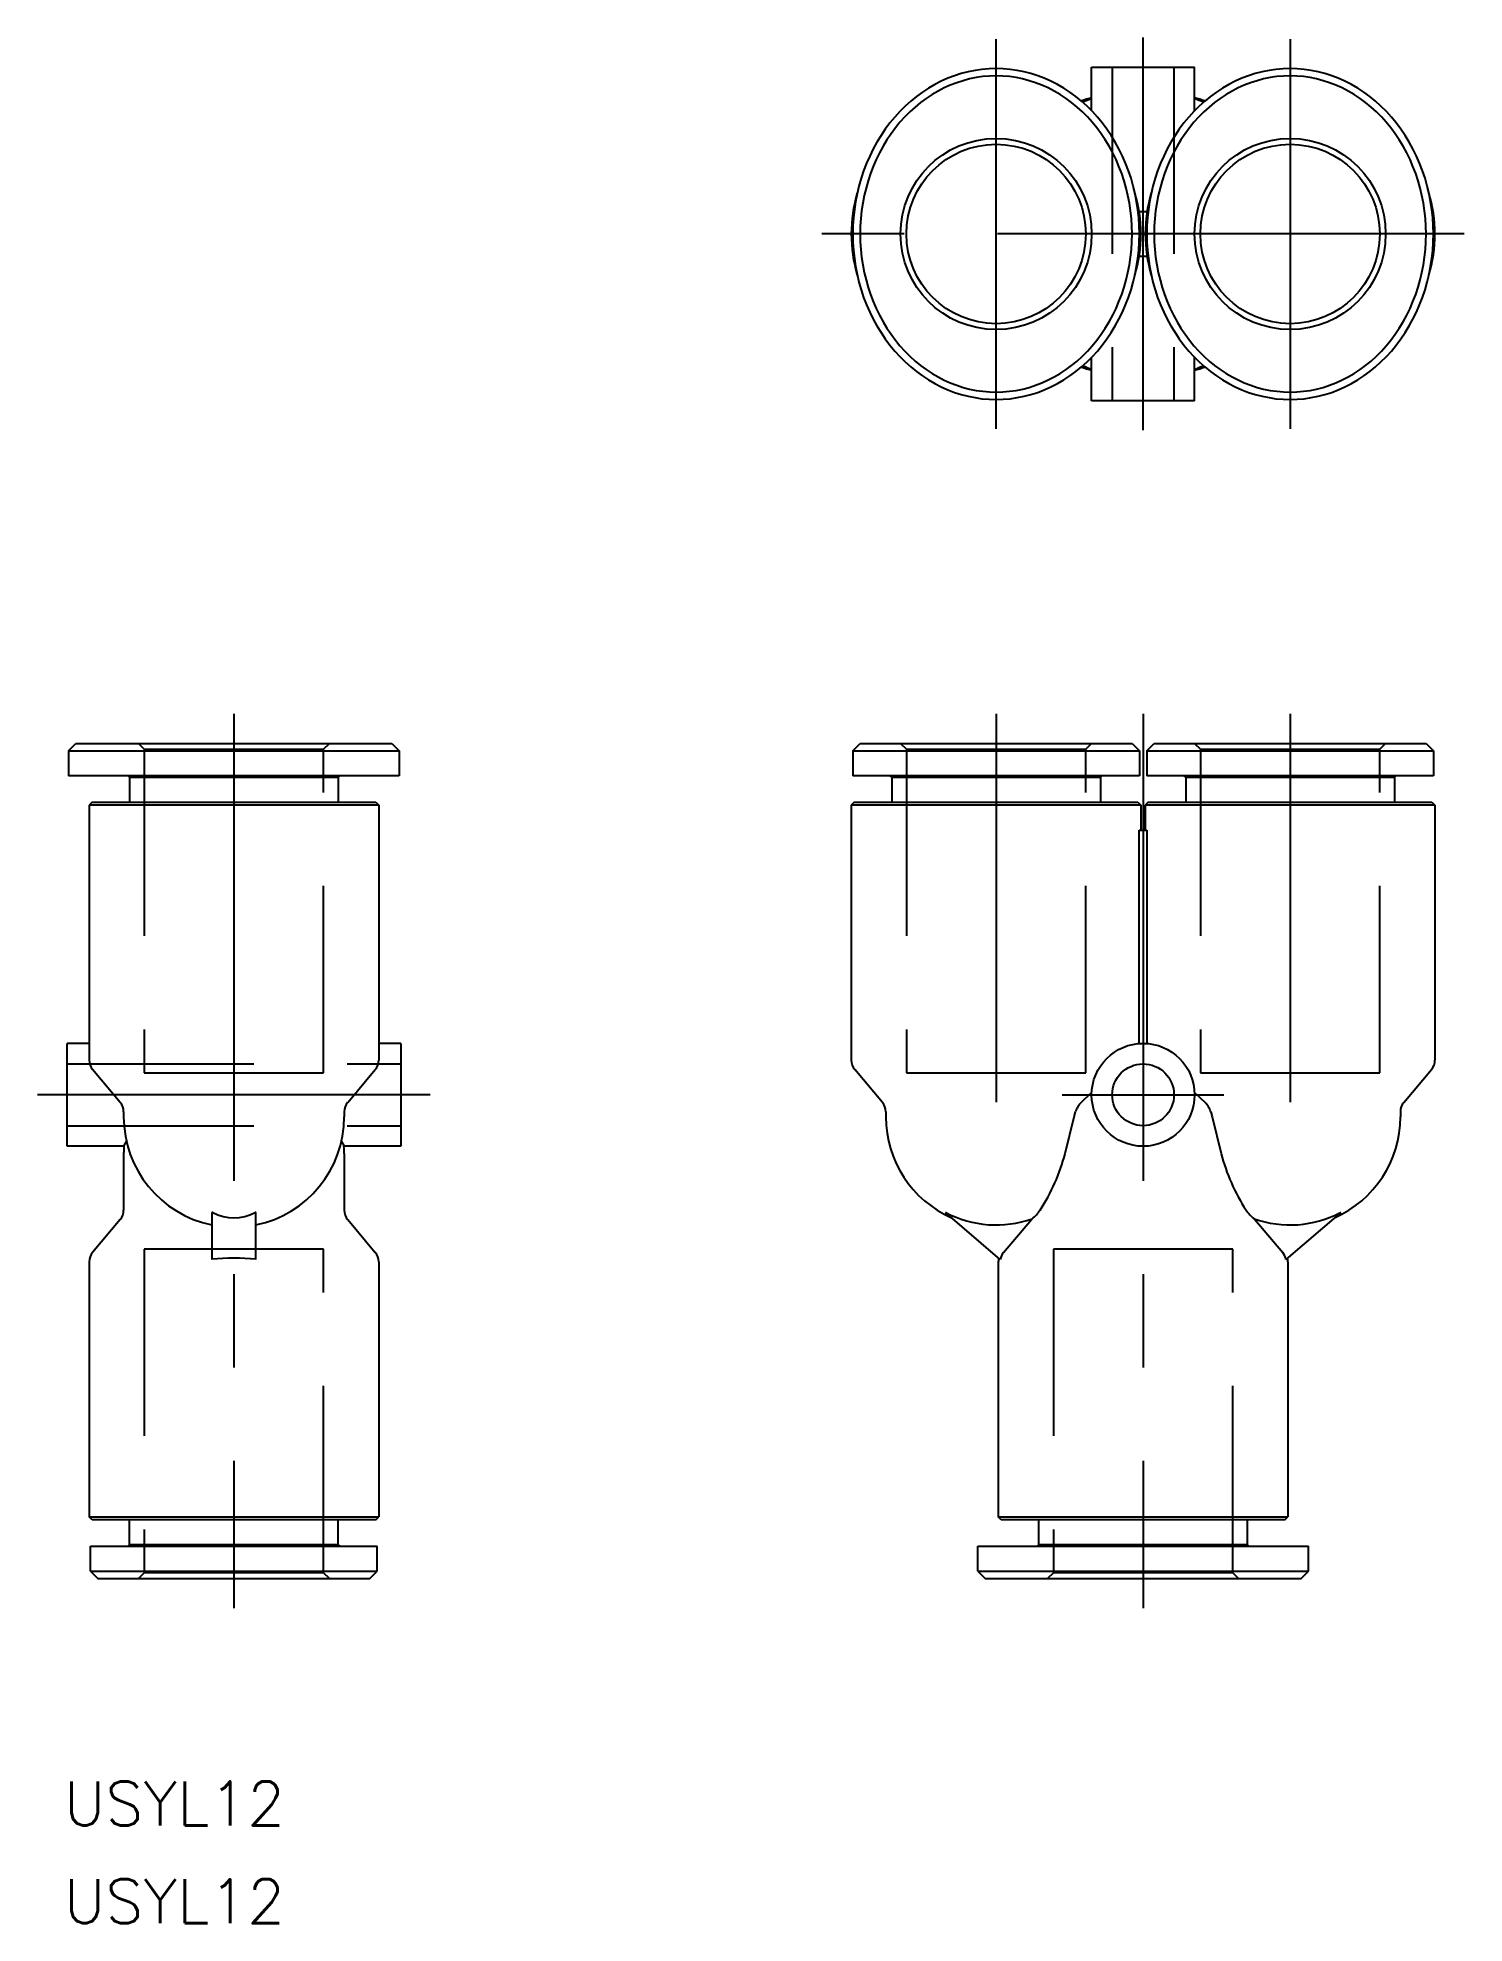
# Model space of a CAD drawing. Extents: x -75 to 22, y -23 to 105.
import ezdxf

# ---------------------------------------------------------------- set-up
doc = ezdxf.new("R2010")
doc.units = 0
doc.linetypes.add('CENTER', pattern=[50.8, 31.75, -6.35, 6.35, -6.35])
doc.linetypes.add('DASHED', pattern=[19.05, 12.7, -6.35])
doc.layers.get('0').update_dxf_attribs({"linetype": 'CONTINUOUS'})
doc.layers.add('CENTER', color=1, linetype='CENTER')
doc.styles.get("Standard").update_dxf_attribs({"font": 'txt.shx', "height": 3, "bigfont": 'bigfont.shx'})

# ---------------------------------------------------------------- blocks, each defined once
blk = doc.blocks.new('*U2')
at = {"color": 7, "linetype": 'CONTINUOUS'}
blk.add_text('USYL12', height=3, dxfattribs=at).set_placement((-73.42, -16.79))
blk = doc.blocks.new('*U3')
at = {"color": 7, "linetype": 'CONTINUOUS'}
blk.add_text('USYL12', height=3, dxfattribs=at).set_placement((-73.42, -23.44))

msp = doc.modelspace()

# ---------------------------------------------------------------- linework, layer by layer
at = {"color": 7, "linetype": 'CONTINUOUS'}
for p, q in [((-3.5, 102.79), (3.5, 102.79)), ((-3.5, 99.82), (-3.5, 102.79)), ((3.5, 99.82), (3.5, 102.79)), ((0.26, 92.94), (-0.26, 92.94)), ((-0.26, 89.94), (0.26, 89.94)), ((-3.5, 80.09), (-3.5, 83.05)), ((3.5, 80.09), (3.5, 83.05)), ((3.5, 80.09), (-3.5, 80.09)), ((-73.1, 56.3), (-72.6, 56.8)), ((-72.6, 56.8), (-51.1, 56.8)), ((-51.1, 56.8), (-50.6, 56.3)), ((-19.75, 56.3), (-19.25, 56.8)), ((-19.25, 56.8), (-0.75, 56.8)), ((-0.75, 56.8), (-0.25, 56.3)), ((0.25, 56.3), (0.75, 56.8)), ((0.75, 56.8), (19.25, 56.8)), ((19.25, 56.8), (19.75, 56.3)), ((-73.1, 56.3), (-50.6, 56.3)), ((-73.1, 56.3), (-73.1, 54.6)), ((-50.6, 56.3), (-50.6, 54.6)), ((-19.75, 56.3), (-0.25, 56.3)), ((-19.75, 56.3), (-19.75, 54.6)), ((-0.25, 56.3), (-0.25, 54.6)), ((0.25, 56.3), (19.75, 56.3)), ((0.25, 56.3), (0.25, 54.6)), ((19.75, 56.3), (19.75, 54.6)), ((-50.6, 54.6), (-73.1, 54.6)), ((-68.95, 54.5), (-69.05, 54.6)), ((-68.95, 54.5), (-54.75, 54.5)), ((-68.95, 54.5), (-68.95, 52.8)), ((-54.75, 54.5), (-54.65, 54.6)), ((-54.75, 54.5), (-54.75, 52.8)), ((-0.25, 54.6), (-19.75, 54.6)), ((-17.1, 54.5), (-17.2, 54.6)), ((-17.1, 54.5), (-2.9, 54.5)), ((-17.1, 54.5), (-17.1, 52.8)), ((-2.9, 54.5), (-2.8, 54.6)), ((-2.9, 54.5), (-2.9, 52.8)), ((19.75, 54.6), (0.25, 54.6)), ((2.9, 54.5), (2.8, 54.6)), ((2.9, 54.5), (17.1, 54.5)), ((2.9, 54.5), (2.9, 52.8)), ((17.1, 54.5), (17.2, 54.6)), ((17.1, 54.5), (17.1, 52.8)), ((-71.5, 52.8), (-71.7, 52.6)), ((-71.7, 52.6), (-71.7, 35.26)), ((-52, 52.6), (-71.7, 52.6)), ((-71.5, 52.8), (-52.2, 52.8)), ((-52.2, 52.8), (-52, 52.6)), ((-52, 52.6), (-52, 35.26)), ((-19.65, 52.8), (-19.85, 52.6)), ((-0.15, 52.6), (-19.85, 52.6)), ((-19.85, 52.6), (-19.85, 35.26)), ((-19.65, 52.8), (-0.35, 52.8)), ((-0.35, 52.8), (-0.15, 52.6)), ((-0.15, 52.6), (-0.15, 50.9)), ((0.35, 52.8), (0.15, 52.6)), ((19.85, 52.6), (0.15, 52.6)), ((0.15, 52.6), (0.15, 50.9)), ((0.35, 52.8), (19.65, 52.8)), ((19.65, 52.8), (19.85, 52.6)), ((19.85, 52.6), (19.85, 35.26)), ((-0.26, 36.39), (-0.26, 50.9)), ((-0.26, 50.9), (0.26, 50.9)), ((0.26, 50.9), (0.26, 36.39)), ((-73.2, 29.4), (-73.2, 36.4)), ((-71.7, 36.4), (-73.2, 36.4)), ((-50.5, 36.4), (-52, 36.4)), ((-50.5, 36.4), (-50.5, 29.4)), ((-69.58, 32.38), (-71.46, 34.62)), ((-54.11, 32.38), (-52.23, 34.62)), ((-17.73, 32.38), (-19.62, 34.62)), ((17.73, 32.38), (19.62, 34.62)), ((-4.22, 32.38), (-3.5, 33.06)), ((3.5, 33.06), (4.22, 32.38)), ((-69.35, 31.74), (-69.35, 31.4)), ((-54.35, 31.74), (-54.35, 31.4)), ((-17.5, 31.74), (-17.5, 31.4)), ((-5.31, 28.9), (-4.69, 31.4)), ((-4.69, 31.4), (-4.6, 31.74)), ((4.6, 31.74), (4.69, 31.4)), ((4.69, 31.4), (5.31, 28.9)), ((17.5, 31.74), (17.5, 31.4)), ((-69.33, 29.4), (-69.16, 29.72)), ((-54.54, 29.72), (-54.36, 29.4)), ((-69.33, 29.4), (-73.2, 29.4)), ((-69.35, 28.9), (-69.35, 25.06)), ((-50.5, 29.4), (-54.36, 29.4)), ((-54.35, 28.9), (-54.35, 25.06)), ((-69.58, 24.42), (-71.46, 22.18)), ((-63.35, 24.9), (-63.35, 24.89)), ((-63.28, 24.89), (-63.35, 24.89)), ((-63.35, 24.89), (-63.35, 21.71)), ((-60.35, 24.89), (-60.41, 24.89)), ((-60.35, 24.89), (-60.35, 24.9)), ((-60.35, 21.71), (-60.35, 24.89)), ((-54.11, 24.42), (-52.23, 22.18)), ((-13.44, 24.89), (-13.42, 24.9)), ((-9.72, 21.71), (-13.44, 24.89)), ((-9.5, 22.18), (-7.59, 24.42)), ((-7.59, 24.42), (-7.54, 24.47)), ((7.54, 24.47), (7.59, 24.42)), ((7.59, 24.42), (9.5, 22.18)), ((13.44, 24.89), (9.72, 21.71)), ((13.42, 24.9), (13.44, 24.89)), ((-71.7, 21.54), (-71.7, 4.2)), ((-52, 21.54), (-52, 4.2)), ((-9.85, 21.54), (-9.85, 4.2)), ((9.85, 21.54), (9.85, 4.2)), ((-71.7, 4.2), (-52, 4.2)), ((-71.5, 4), (-71.7, 4.2)), ((-52.2, 4), (-71.5, 4)), ((-68.95, 2.3), (-68.95, 4)), ((-54.75, 2.3), (-54.75, 4)), ((-52.2, 4), (-52, 4.2)), ((-9.85, 4.2), (9.85, 4.2)), ((-9.65, 4), (-9.85, 4.2)), ((9.65, 4), (-9.65, 4)), ((-7.1, 2.3), (-7.1, 4)), ((7.1, 2.3), (7.1, 4)), ((9.65, 4), (9.85, 4.2)), ((-71.6, 2.2), (-52.1, 2.2)), ((-71.6, 0.5), (-71.6, 2.2)), ((-68.95, 2.3), (-69.05, 2.2)), ((-54.75, 2.3), (-68.95, 2.3)), ((-54.75, 2.3), (-54.65, 2.2)), ((-52.1, 0.5), (-52.1, 2.2)), ((-11.25, 2.2), (11.25, 2.2)), ((-11.25, 0.5), (-11.25, 2.2)), ((-7.1, 2.3), (-7.2, 2.2)), ((7.1, 2.3), (-7.1, 2.3)), ((7.1, 2.3), (7.2, 2.2)), ((11.25, 0.5), (11.25, 2.2)), ((-71.6, 0.5), (-52.1, 0.5)), ((-71.6, 0.5), (-71.1, 0)), ((-71.1, 0), (-52.6, 0)), ((-52.6, 0), (-52.1, 0.5)), ((-11.25, 0.5), (0, 0.5)), ((-11.25, 0.5), (-10.75, 0)), ((-10.75, 0), (0, 0)), ((0, 0.5), (11.25, 0.5)), ((0, 0), (10.75, 0)), ((10.75, 0), (11.25, 0.5))]:
    msp.add_line(p, q, dxfattribs=at)
at = {"color": 3, "linetype": 'DASHED'}
for p, q in [((-2.1, 102.79), (-2.1, 80.09)), ((2.1, 102.79), (2.1, 80.09)), ((-68.35, 56.8), (-67.95, 56.4)), ((-55.75, 56.4), (-55.35, 56.8)), ((-16.5, 56.8), (-16.1, 56.4)), ((-3.9, 56.4), (-3.5, 56.8)), ((3.5, 56.8), (3.9, 56.4)), ((16.1, 56.4), (16.5, 56.8)), ((-67.95, 56.4), (-67.95, 34.4)), ((-67.95, 56.4), (-55.75, 56.4)), ((-55.75, 34.4), (-55.75, 56.4)), ((-16.1, 56.4), (-3.9, 56.4)), ((-16.1, 56.4), (-16.1, 34.4)), ((-3.9, 34.4), (-3.9, 56.4)), ((3.9, 56.4), (3.9, 34.4)), ((3.9, 56.4), (16.1, 56.4)), ((16.1, 34.4), (16.1, 56.4)), ((-2.9, 54.5), (-2.9, 52.8)), ((-73.2, 35), (-50.5, 35)), ((-67.95, 34.4), (-55.75, 34.4)), ((-16.1, 34.4), (-3.9, 34.4)), ((3.9, 34.4), (16.1, 34.4)), ((-73.2, 30.8), (-50.5, 30.8)), ((-67.95, 22.4), (-67.95, 0.4)), ((-55.75, 22.4), (-67.95, 22.4)), ((-55.75, 0.4), (-55.75, 22.4)), ((6.1, 22.4), (-6.1, 22.4)), ((-6.1, 22.4), (-6.1, 0.4)), ((6.1, 0.4), (6.1, 22.4)), ((-67.95, 0.4), (-68.35, 0)), ((-55.75, 0.4), (-67.95, 0.4)), ((-55.35, 0), (-55.75, 0.4)), ((-6.1, 0.4), (-6.5, 0)), ((6.1, 0.4), (-6.1, 0.4)), ((6.5, 0), (6.1, 0.4))]:
    msp.add_line(p, q, dxfattribs=at)
at = {"color": 7, "linetype": 'CONTINUOUS'}
for points in [[(-10, 80.19, 0), (-9.52, 80.2, 0), (-9.04, 80.24, 0), (-8.57, 80.31, 0), (-8.1, 80.4, 0), (-7.63, 80.52, 0), (-7.17, 80.67, 0), (-6.72, 80.84, 0), (-6.27, 81.04, 0), (-5.83, 81.27, 0), (-5.4, 81.52, 0), (-4.99, 81.79, 0), (-4.58, 82.08, 0), (-4.19, 82.4, 0), (-3.81, 82.74, 0), (-3.45, 83.1, 0), (-3.11, 83.48, 0), (-2.78, 83.88, 0), (-2.46, 84.3, 0), (-2.17, 84.74, 0), (-1.89, 85.19, 0), (-1.64, 85.65, 0), (-1.4, 86.13, 0), (-1.19, 86.63, 0), (-0.99, 87.13, 0), (-0.82, 87.65, 0), (-0.67, 88.17, 0), (-0.54, 88.7, 0), (-0.44, 89.24, 0), (-0.36, 89.79, 0), (-0.3, 90.33, 0), (-0.26, 90.88, 0), (-0.25, 91.44, 0), (-0.26, 91.99, 0), (-0.3, 92.54, 0), (-0.36, 93.09, 0), (-0.44, 93.63, 0), (-0.54, 94.17, 0), (-0.67, 94.7, 0), (-0.82, 95.23, 0), (-0.99, 95.74, 0), (-1.19, 96.25, 0), (-1.4, 96.74, 0), (-1.64, 97.22, 0), (-1.89, 97.69, 0), (-2.17, 98.14, 0), (-2.46, 98.57, 0), (-2.78, 98.99, 0), (-3.11, 99.39, 0), (-3.45, 99.77, 0), (-3.81, 100.13, 0), (-4.19, 100.47, 0), (-4.58, 100.79, 0), (-4.99, 101.09, 0), (-5.4, 101.36, 0), (-5.83, 101.61, 0), (-6.27, 101.83, 0), (-6.72, 102.03, 0), (-7.17, 102.2, 0), (-7.63, 102.35, 0), (-8.1, 102.47, 0), (-8.57, 102.56, 0), (-9.04, 102.63, 0), (-9.52, 102.67, 0), (-10, 102.69, 0), (-10.48, 102.67, 0), (-10.96, 102.63, 0), (-11.43, 102.56, 0), (-11.9, 102.47, 0), (-12.37, 102.35, 0), (-12.83, 102.2, 0), (-13.28, 102.03, 0), (-13.73, 101.83, 0), (-14.17, 101.61, 0), (-14.6, 101.36, 0), (-15.01, 101.09, 0), (-15.42, 100.79, 0), (-15.81, 100.47, 0), (-16.19, 100.13, 0), (-16.55, 99.77, 0), (-16.89, 99.39, 0), (-17.22, 98.99, 0), (-17.54, 98.57, 0), (-17.83, 98.14, 0), (-18.11, 97.69, 0), (-18.36, 97.22, 0), (-18.6, 96.74, 0), (-18.81, 96.25, 0), (-19.01, 95.74, 0), (-19.18, 95.23, 0), (-19.33, 94.7, 0), (-19.46, 94.17, 0), (-19.56, 93.63, 0), (-19.64, 93.09, 0), (-19.7, 92.54, 0), (-19.74, 91.99, 0), (-19.75, 91.44, 0), (-19.74, 90.88, 0), (-19.7, 90.33, 0), (-19.64, 89.79, 0), (-19.56, 89.24, 0), (-19.46, 88.7, 0), (-19.33, 88.17, 0), (-19.18, 87.65, 0), (-19.01, 87.13, 0), (-18.81, 86.63, 0), (-18.6, 86.13, 0), (-18.36, 85.65, 0), (-18.11, 85.19, 0), (-17.83, 84.74, 0), (-17.54, 84.3, 0), (-17.22, 83.88, 0), (-16.89, 83.48, 0), (-16.55, 83.1, 0), (-16.19, 82.74, 0), (-15.81, 82.4, 0), (-15.42, 82.08, 0), (-15.01, 81.79, 0), (-14.6, 81.52, 0), (-14.17, 81.27, 0), (-13.73, 81.04, 0), (-13.28, 80.84, 0), (-12.83, 80.67, 0), (-12.37, 80.52, 0), (-11.9, 80.4, 0), (-11.43, 80.31, 0), (-10.96, 80.24, 0), (-10.48, 80.2, 0), (-10, 80.19, 0)], [(10, 80.19, 0), (10.48, 80.2, 0), (10.96, 80.24, 0), (11.43, 80.31, 0), (11.9, 80.4, 0), (12.37, 80.52, 0), (12.83, 80.67, 0), (13.28, 80.84, 0), (13.73, 81.04, 0), (14.17, 81.27, 0), (14.6, 81.52, 0), (15.01, 81.79, 0), (15.42, 82.08, 0), (15.81, 82.4, 0), (16.18, 82.74, 0), (16.55, 83.1, 0), (16.89, 83.48, 0), (17.22, 83.88, 0), (17.54, 84.3, 0), (17.83, 84.74, 0), (18.11, 85.19, 0), (18.36, 85.65, 0), (18.6, 86.13, 0), (18.81, 86.63, 0), (19.01, 87.13, 0), (19.18, 87.65, 0), (19.33, 88.17, 0), (19.46, 88.7, 0), (19.56, 89.24, 0), (19.64, 89.79, 0), (19.7, 90.33, 0), (19.74, 90.88, 0), (19.75, 91.44, 0), (19.74, 91.99, 0), (19.7, 92.54, 0), (19.64, 93.09, 0), (19.56, 93.63, 0), (19.46, 94.17, 0), (19.33, 94.7, 0), (19.18, 95.23, 0), (19.01, 95.74, 0), (18.81, 96.25, 0), (18.6, 96.74, 0), (18.36, 97.22, 0), (18.11, 97.69, 0), (17.83, 98.14, 0), (17.54, 98.57, 0), (17.22, 98.99, 0), (16.89, 99.39, 0), (16.55, 99.77, 0), (16.18, 100.13, 0), (15.81, 100.47, 0), (15.42, 100.79, 0), (15.01, 101.09, 0), (14.6, 101.36, 0), (14.17, 101.61, 0), (13.73, 101.83, 0), (13.28, 102.03, 0), (12.83, 102.2, 0), (12.37, 102.35, 0), (11.9, 102.47, 0), (11.43, 102.56, 0), (10.96, 102.63, 0), (10.48, 102.67, 0), (10, 102.69, 0), (9.52, 102.67, 0), (9.04, 102.63, 0), (8.57, 102.56, 0), (8.1, 102.47, 0), (7.63, 102.35, 0), (7.17, 102.2, 0), (6.71, 102.03, 0), (6.27, 101.83, 0), (5.83, 101.61, 0), (5.4, 101.36, 0), (4.99, 101.09, 0), (4.58, 100.79, 0), (4.19, 100.47, 0), (3.81, 100.13, 0), (3.45, 99.77, 0), (3.11, 99.39, 0), (2.78, 98.99, 0), (2.46, 98.57, 0), (2.17, 98.14, 0), (1.89, 97.69, 0), (1.64, 97.22, 0), (1.4, 96.74, 0), (1.19, 96.25, 0), (0.99, 95.74, 0), (0.82, 95.23, 0), (0.67, 94.7, 0), (0.54, 94.17, 0), (0.44, 93.63, 0), (0.36, 93.09, 0), (0.3, 92.54, 0), (0.26, 91.99, 0), (0.25, 91.44, 0), (0.26, 90.88, 0), (0.3, 90.33, 0), (0.36, 89.79, 0), (0.44, 89.24, 0), (0.54, 88.7, 0), (0.67, 88.17, 0), (0.82, 87.65, 0), (0.99, 87.13, 0), (1.19, 86.63, 0), (1.4, 86.13, 0), (1.64, 85.65, 0), (1.89, 85.19, 0), (2.17, 84.74, 0), (2.46, 84.3, 0), (2.78, 83.88, 0), (3.11, 83.48, 0), (3.45, 83.1, 0), (3.81, 82.74, 0), (4.19, 82.4, 0), (4.58, 82.08, 0), (4.99, 81.79, 0), (5.4, 81.52, 0), (5.83, 81.27, 0), (6.27, 81.04, 0), (6.71, 80.84, 0), (7.17, 80.67, 0), (7.63, 80.52, 0), (8.1, 80.4, 0), (8.57, 80.31, 0), (9.04, 80.24, 0), (9.52, 80.2, 0), (10, 80.19, 0)], [(-10, 80.69, 0), (-9.55, 80.7, 0), (-9.09, 80.74, 0), (-8.64, 80.8, 0), (-8.19, 80.89, 0), (-7.75, 81.01, 0), (-7.31, 81.15, 0), (-6.88, 81.32, 0), (-6.46, 81.51, 0), (-6.04, 81.72, 0), (-5.64, 81.96, 0), (-5.24, 82.22, 0), (-4.86, 82.5, 0), (-4.49, 82.8, 0), (-4.13, 83.13, 0), (-3.79, 83.47, 0), (-3.46, 83.84, 0), (-3.15, 84.22, 0), (-2.85, 84.62, 0), (-2.57, 85.03, 0), (-2.31, 85.46, 0), (-2.07, 85.91, 0), (-1.84, 86.37, 0), (-1.64, 86.84, 0), (-1.45, 87.32, 0), (-1.29, 87.82, 0), (-1.15, 88.32, 0), (-1.03, 88.83, 0), (-0.93, 89.34, 0), (-0.85, 89.86, 0), (-0.79, 90.38, 0), (-0.76, 90.91, 0), (-0.75, 91.44, 0), (-0.76, 91.96, 0), (-0.79, 92.49, 0), (-0.85, 93.01, 0), (-0.93, 93.53, 0), (-1.03, 94.05, 0), (-1.15, 94.56, 0), (-1.29, 95.06, 0), (-1.45, 95.55, 0), (-1.64, 96.03, 0), (-1.84, 96.5, 0), (-2.07, 96.96, 0), (-2.31, 97.41, 0), (-2.57, 97.84, 0), (-2.85, 98.26, 0), (-3.15, 98.66, 0), (-3.46, 99.04, 0), (-3.79, 99.4, 0), (-4.13, 99.75, 0), (-4.49, 100.07, 0), (-4.86, 100.38, 0), (-5.24, 100.66, 0), (-5.64, 100.92, 0), (-6.05, 101.16, 0), (-6.46, 101.37, 0), (-6.88, 101.56, 0), (-7.31, 101.72, 0), (-7.75, 101.86, 0), (-8.2, 101.98, 0), (-8.64, 102.07, 0), (-9.09, 102.14, 0), (-9.55, 102.17, 0), (-10, 102.19, 0), (-10.45, 102.17, 0), (-10.91, 102.14, 0), (-11.36, 102.07, 0), (-11.8, 101.98, 0), (-12.25, 101.86, 0), (-12.68, 101.72, 0), (-13.12, 101.56, 0), (-13.54, 101.37, 0), (-13.95, 101.16, 0), (-14.36, 100.92, 0), (-14.76, 100.66, 0), (-15.14, 100.38, 0), (-15.51, 100.07, 0), (-15.87, 99.75, 0), (-16.21, 99.4, 0), (-16.54, 99.04, 0), (-16.85, 98.66, 0), (-17.15, 98.26, 0), (-17.43, 97.84, 0), (-17.69, 97.41, 0), (-17.93, 96.96, 0), (-18.16, 96.5, 0), (-18.36, 96.03, 0), (-18.55, 95.55, 0), (-18.71, 95.06, 0), (-18.85, 94.56, 0), (-18.97, 94.05, 0), (-19.07, 93.53, 0), (-19.15, 93.01, 0), (-19.2, 92.49, 0), (-19.24, 91.96, 0), (-19.25, 91.44, 0), (-19.24, 90.91, 0), (-19.2, 90.38, 0), (-19.15, 89.86, 0), (-19.07, 89.34, 0), (-18.97, 88.82, 0), (-18.85, 88.32, 0), (-18.71, 87.81, 0), (-18.55, 87.32, 0), (-18.36, 86.84, 0), (-18.16, 86.37, 0), (-17.93, 85.91, 0), (-17.69, 85.46, 0), (-17.43, 85.03, 0), (-17.15, 84.62, 0), (-16.85, 84.22, 0), (-16.54, 83.84, 0), (-16.21, 83.47, 0), (-15.87, 83.13, 0), (-15.51, 82.8, 0), (-15.14, 82.5, 0), (-14.75, 82.22, 0), (-14.36, 81.96, 0), (-13.95, 81.72, 0), (-13.54, 81.5, 0), (-13.12, 81.32, 0), (-12.68, 81.15, 0), (-12.25, 81.01, 0), (-11.8, 80.89, 0), (-11.36, 80.8, 0), (-10.91, 80.74, 0), (-10.45, 80.7, 0), (-10, 80.69, 0)], [(10, 80.69, 0), (10.45, 80.7, 0), (10.91, 80.74, 0), (11.36, 80.8, 0), (11.8, 80.89, 0), (12.25, 81.01, 0), (12.69, 81.15, 0), (13.12, 81.32, 0), (13.54, 81.51, 0), (13.96, 81.72, 0), (14.36, 81.96, 0), (14.76, 82.22, 0), (15.14, 82.5, 0), (15.51, 82.8, 0), (15.87, 83.13, 0), (16.21, 83.47, 0), (16.54, 83.84, 0), (16.85, 84.22, 0), (17.15, 84.62, 0), (17.43, 85.03, 0), (17.69, 85.46, 0), (17.93, 85.91, 0), (18.16, 86.37, 0), (18.36, 86.84, 0), (18.55, 87.32, 0), (18.71, 87.82, 0), (18.85, 88.32, 0), (18.97, 88.83, 0), (19.07, 89.34, 0), (19.15, 89.86, 0), (19.21, 90.38, 0), (19.24, 90.91, 0), (19.25, 91.44, 0), (19.24, 91.96, 0), (19.2, 92.49, 0), (19.15, 93.01, 0), (19.07, 93.53, 0), (18.97, 94.05, 0), (18.85, 94.56, 0), (18.71, 95.06, 0), (18.55, 95.55, 0), (18.36, 96.03, 0), (18.16, 96.5, 0), (17.93, 96.96, 0), (17.69, 97.41, 0), (17.43, 97.84, 0), (17.15, 98.26, 0), (16.85, 98.66, 0), (16.54, 99.04, 0), (16.21, 99.4, 0), (15.87, 99.75, 0), (15.51, 100.07, 0), (15.14, 100.38, 0), (14.76, 100.66, 0), (14.36, 100.92, 0), (13.95, 101.16, 0), (13.54, 101.37, 0), (13.12, 101.56, 0), (12.68, 101.72, 0), (12.25, 101.86, 0), (11.8, 101.98, 0), (11.36, 102.07, 0), (10.91, 102.14, 0), (10.45, 102.17, 0), (10, 102.19, 0), (9.55, 102.17, 0), (9.09, 102.14, 0), (8.64, 102.07, 0), (8.2, 101.98, 0), (7.75, 101.86, 0), (7.31, 101.72, 0), (6.88, 101.56, 0), (6.46, 101.37, 0), (6.05, 101.16, 0), (5.64, 100.92, 0), (5.24, 100.66, 0), (4.86, 100.38, 0), (4.49, 100.07, 0), (4.13, 99.75, 0), (3.79, 99.4, 0), (3.46, 99.04, 0), (3.15, 98.66, 0), (2.85, 98.26, 0), (2.57, 97.84, 0), (2.31, 97.41, 0), (2.07, 96.96, 0), (1.84, 96.5, 0), (1.64, 96.03, 0), (1.45, 95.55, 0), (1.29, 95.06, 0), (1.15, 94.56, 0), (1.03, 94.05, 0), (0.93, 93.53, 0), (0.85, 93.01, 0), (0.79, 92.49, 0), (0.76, 91.96, 0), (0.75, 91.44, 0), (0.76, 90.91, 0), (0.79, 90.38, 0), (0.85, 89.86, 0), (0.93, 89.34, 0), (1.03, 88.82, 0), (1.15, 88.32, 0), (1.29, 87.81, 0), (1.45, 87.32, 0), (1.64, 86.84, 0), (1.84, 86.37, 0), (2.07, 85.91, 0), (2.31, 85.46, 0), (2.57, 85.03, 0), (2.85, 84.62, 0), (3.15, 84.22, 0), (3.46, 83.84, 0), (3.79, 83.47, 0), (4.13, 83.13, 0), (4.49, 82.8, 0), (4.86, 82.5, 0), (5.25, 82.22, 0), (5.64, 81.96, 0), (6.05, 81.72, 0), (6.46, 81.51, 0), (6.88, 81.32, 0), (7.32, 81.15, 0), (7.75, 81.01, 0), (8.2, 80.89, 0), (8.64, 80.8, 0), (9.09, 80.74, 0), (9.55, 80.7, 0), (10, 80.69, 0)]]:
    msp.add_polyline3d(points, dxfattribs=at)
for centre, radius in [((-10, 91.44), 6.5), ((-10, 91.44), 6.1), ((10, 91.44), 6.5), ((10, 91.44), 6.1), ((0, 32.9), 3.5), ((0, 32.9), 2.1)]:
    msp.add_circle(centre, radius, dxfattribs=at)
for centre, radius, start, end in [((-0.11, 88.76), 12.42, 105.8346, 109.231), ((0, 91.44), 9.85, 110.8137, 114.5962), ((0.11, 88.76), 12.42, 70.7689, 74.1654), ((0, 91.44), 9.85, 65.4038, 69.1863), ((-10, 91.44), 9.85, 163.4473, 196.5527), ((-10, 91.44), 9.85, 343.4473, 16.5527), ((10, 91.44), 9.85, 163.4473, 196.5527), ((10, 91.44), 9.85, 343.4473, 16.5527), ((-0.11, 94.12), 12.42, 250.7689, 254.1654), ((0, 91.44), 9.85, 245.4038, 249.1863), ((0, 91.44), 9.85, 290.8137, 294.5962), ((0.11, 94.12), 12.42, 285.8346, 289.2311), ((-70.7, 35.26), 1, 180, 220.0063), ((-53, 35.26), 1, 319.9937, 0), ((-18.85, 35.26), 1, 180, 220.0063), ((18.85, 35.26), 1, 319.9937, 0), ((-70.35, 31.74), 1, 0, 40.0063), ((-53.35, 31.74), 1, 139.9937, 180), ((-18.5, 31.74), 1, 0, 40.0063), ((-3.15, 31.31), 1.51, 135.0234, 163.6387), ((3.15, 31.31), 1.51, 16.3613, 44.9766), ((18.5, 31.74), 1, 139.9937, 180), ((-61.85, 31.4), 7.5, 180, 258.463), ((-61.85, 31.4), 7.5, 281.537, 0), ((-10, 31.4), 7.5, 180, 246.2011), ((10, 31.4), 7.5, 293.7989, 0), ((-61.85, 28.9), 7.5, 176.1774, 180), ((-61.85, 28.9), 7.5, 0, 3.8226), ((-18.16, 32.28), 13.29, 327.084, 345.2445), ((18.16, 32.28), 13.29, 194.7555, 212.916), ((-70.35, 25.06), 1, 319.9937, 0), ((-62.04, 95.7), 70.82, 268.9458, 268.9973), ((-61.85, 27.61), 3.07, 242.1244, 297.8756), ((-61.65, 95.7), 70.82, 271.0027, 271.0542), ((-53.35, 25.06), 1, 180, 220.0063), ((-10, 31.4), 7.35, 242.2727, 289.5151), ((-9.08, 26.41), 2.47, 308.3533, 326.9625), ((9.08, 26.41), 2.47, 213.0375, 231.6467), ((10, 31.4), 7.35, 250.4849, 297.7273), ((-70.7, 21.54), 1, 139.9937, 180), ((-53, 21.54), 1, 0, 40.0063), ((-8.74, 21.53), 0.996, 139.6258, 169.5512), ((8.74, 21.53), 0.996, 10.4488, 40.3742), ((-61.85, 8.1), 13.7, 83.7135, 96.2865), ((-8.85, 21.54), 1, 164.8766, 180), ((8.85, 21.54), 1, 0, 15.1234)]:
    msp.add_arc(centre, radius, start, end, dxfattribs=at)
at = {"layer": 'CENTER', "color": 1, "linetype": 'CENTER'}
for p, q in [((-10, 78.19), (-10, 104.69)), ((0, 78.09), (0, 104.79)), ((10, 104.69), (10, 78.19)), ((21.85, 91.44), (-21.85, 91.44)), ((-61.85, 58.8), (-61.85, -2)), ((-10, 58.8), (-10, 32.4)), ((0, 58.8), (0, -2)), ((10, 58.8), (10, 32.4)), ((-48.5, 32.9), (-75.2, 32.9)), ((-5.5, 32.9), (5.5, 32.9))]:
    msp.add_line(p, q, dxfattribs=at)

# ---------------------------------------------------------------- block references
at = {"color": 7, "linetype": 'CONTINUOUS'}
for name in ['*U2', '*U3']:
    msp.add_blockref(name, (0, 0), dxfattribs=at)

doc.saveas('drawing.dxf')
